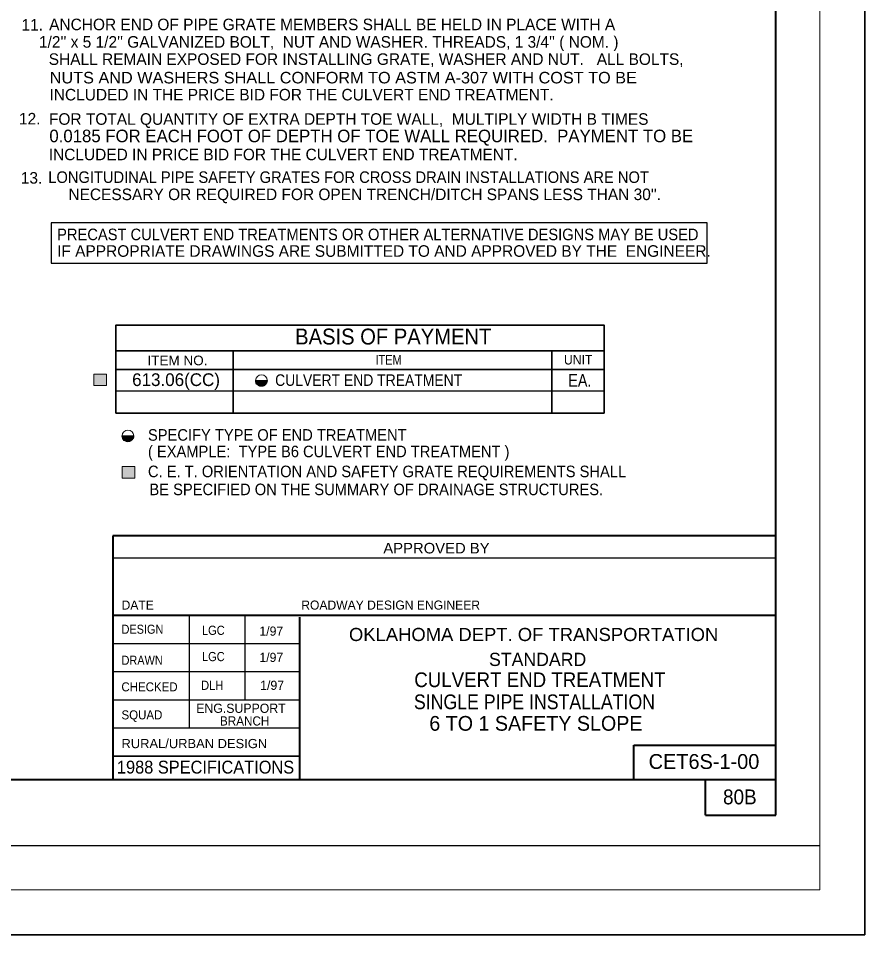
# Model space of a CAD drawing. Extents: x -48 to 619, y -349 to 186.
# Drawn here: x 523.6 to 619.5, y -349.3 to -245.4 of the extents above; entities that cross this region are included whole.
import ezdxf
from ezdxf.enums import TextEntityAlignment as Align

# ---------------------------------------------------------------- set-up
doc = ezdxf.new("R2010")
doc.units = 0
doc.header["$LTSCALE"] = 0.48
for name, color, linetype, lineweight in [('1', 7, 'Continuous', 25), ('15', 7, 'Continuous', 13), ('25', 7, 'Continuous', 40), ('26', 7, 'Continuous', 35)]:
    doc.layers.add(name, color=color, linetype=linetype, lineweight=lineweight)

msp = doc.modelspace()

# ---------------------------------------------------------------- hatches: boundary and pattern name
at = {"layer": '1'}
for points in [[(533.5493, -287.0399), (532.0985, -287.0399), (532.0985, -285.727), (533.5493, -285.727)], [(536.7663, -297.5333), (535.3154, -297.5333), (535.3154, -296.2204), (536.7663, -296.2204)]]:
    msp.add_hatch(color=256, dxfattribs=at).paths.add_polyline_path(points)

# ---------------------------------------------------------------- linework, layer by layer
at = {"layer": '1', "lineweight": 13}
for p, q in [((614.3895, -344.1601), (614.3895, -114.141)), ((254.3589, -344.1601), (614.3895, -344.1601))]:
    msp.add_line(p, q, dxfattribs=at)
at = {"layer": '1', "lineweight": 40}
for p, q in [((609.3887, -335.7154), (609.3887, -126.6422)), ((284.3612, -331.659), (609.3887, -331.659))]:
    msp.add_line(p, q, dxfattribs=at)
at = {"layer": '1'}
for p, q in [((550.4497, -286.478), (550.4587, -286.469)), ((550.4497, -286.5236), (550.5043, -286.469)), ((550.4497, -286.4698), (551.0812, -287.1018)), ((550.4497, -286.5159), (551.0362, -287.1029)), ((550.4564, -286.5628), (550.5501, -286.469)), ((550.4589, -286.5715), (550.9823, -287.0945)), ((550.4659, -286.5992), (550.5957, -286.469)), ((550.4764, -286.6347), (550.6418, -286.469)), ((550.4889, -286.6678), (550.6875, -286.469)), ((550.4939, -286.469), (551.1248, -287.0997)), ((550.5014, -286.701), (550.7335, -286.469)), ((550.5141, -286.7342), (550.7794, -286.469)), ((550.5291, -286.7649), (550.8252, -286.469)), ((550.5399, -286.469), (551.1682, -287.0974)), ((550.5468, -286.793), (550.8711, -286.469)), ((550.5649, -286.8207), (550.9167, -286.469)), ((550.5824, -286.8492), (550.9628, -286.469)), ((550.586, -286.469), (551.2102, -287.0935)), ((550.6018, -286.8755), (551.0086, -286.469)), ((550.6243, -286.8985), (551.0542, -286.469)), ((550.6314, -286.469), (551.2519, -287.0893)), ((550.6475, -286.9216), (551.1005, -286.469)), ((550.6703, -286.9446), (551.1461, -286.469)), ((550.6775, -286.469), (551.2888, -287.0803)), ((550.6942, -286.9662), (551.1916, -286.469)), ((550.7215, -286.9856), (551.2375, -286.469)), ((550.7229, -286.469), (551.3201, -287.0657)), ((550.7485, -287.0042), (551.2836, -286.469)), ((550.7692, -286.469), (551.3513, -287.051)), ((550.7756, -287.0222), (551.3293, -286.469)), ((550.8056, -287.0385), (551.3751, -286.469)), ((550.8148, -286.469), (551.3826, -287.0368)), ((550.8386, -287.051), (551.4212, -286.469)), ((550.861, -286.469), (551.414, -287.022)), ((550.8718, -287.0637), (551.4667, -286.469)), ((550.9048, -287.0763), (551.5126, -286.469)), ((550.9065, -286.469), (551.4443, -287.0066)), ((550.939, -287.0883), (551.5583, -286.469)), ((550.9523, -286.469), (551.4701, -286.9862)), ((550.979, -287.0941), (551.6038, -286.469)), ((550.998, -286.469), (551.4956, -286.9662)), ((551.0187, -287.1), (551.6502, -286.469)), ((551.0438, -286.469), (551.5199, -286.9449)), ((551.062, -287.1025), (551.6956, -286.469)), ((551.09, -286.469), (551.5426, -286.9218)), ((551.1102, -287.1006), (551.7416, -286.4694)), ((551.1354, -286.469), (551.5657, -286.8991)), ((551.1582, -287.0983), (551.737, -286.5192)), ((551.1817, -286.469), (551.5867, -286.8737)), ((551.2088, -287.0937), (551.727, -286.5753)), ((551.2273, -286.469), (551.6055, -286.8474)), ((551.2732, -286.469), (551.6252, -286.8209)), ((551.3188, -286.469), (551.643, -286.7935)), ((551.3645, -286.469), (551.6608, -286.7649)), ((551.4106, -286.469), (551.6776, -286.7357)), ((551.4564, -286.469), (551.6893, -286.7016)), ((551.5026, -286.469), (551.7005, -286.6674)), ((551.548, -286.469), (551.7118, -286.633)), ((551.5937, -286.469), (551.7224, -286.5973)), ((551.6395, -286.469), (551.7306, -286.5597)), ((551.6856, -286.469), (551.737, -286.5205)), ((551.7314, -286.469), (551.7406, -286.4784)), ((550.4764, -286.6349), (550.9267, -287.085)), ((550.5043, -286.7082), (550.8523, -287.0567)), ((550.5535, -286.8034), (550.7654, -287.015)), ((551.2598, -287.0885), (551.7102, -286.6381)), ((551.3353, -287.0585), (551.6876, -286.7067)), ((551.4207, -287.0191), (551.6391, -286.801)), ((535.3248, -292.7586), (535.334, -292.7496)), ((535.3248, -292.8046), (535.3794, -292.7496)), ((535.3248, -292.7508), (535.9562, -293.3827)), ((535.3248, -292.7965), (535.9112, -293.3835)), ((535.3315, -292.8434), (535.4253, -292.7496)), ((535.3411, -292.88), (535.4709, -292.7496)), ((535.3511, -292.9153), (535.5169, -292.7496)), ((535.364, -292.9487), (535.5627, -292.7496)), ((535.369, -292.7496), (535.9999, -293.3806)), ((535.3765, -292.9815), (535.6084, -292.7496)), ((535.3892, -293.0151), (535.6547, -292.7496)), ((535.4044, -293.0459), (535.7003, -292.7496)), ((535.4153, -292.7496), (536.0435, -293.3781)), ((535.4222, -293.0737), (535.7462, -292.7496)), ((535.4402, -293.1016), (535.7917, -292.7496)), ((535.4573, -293.1299), (535.8381, -292.7496)), ((535.4607, -292.7496), (536.0853, -293.3742)), ((535.4769, -293.1561), (535.8834, -292.7496)), ((535.4997, -293.1793), (535.9293, -292.7496)), ((535.5068, -292.7496), (536.1268, -293.3702)), ((535.5222, -293.2024), (535.9753, -292.7496)), ((535.5454, -293.2252), (536.021, -292.7496)), ((535.5522, -292.7496), (536.1642, -293.3612)), ((535.5693, -293.2467), (536.0668, -292.7496)), ((535.5967, -293.2662), (536.1124, -292.7496)), ((535.598, -292.7496), (536.195, -293.3466)), ((535.6236, -293.2847), (536.1587, -292.7496)), ((535.6442, -292.7496), (536.2262, -293.3322)), ((535.6509, -293.303), (536.2043, -292.7496)), ((535.6807, -293.3193), (536.2504, -292.7496)), ((535.6897, -292.7496), (536.2579, -293.3176)), ((535.7137, -293.3322), (536.296, -292.7496)), ((535.736, -292.7496), (536.2887, -293.3026)), ((535.7468, -293.3447), (536.3421, -292.7496)), ((535.7797, -293.3572), (536.3875, -292.7496)), ((535.7816, -292.7496), (536.3194, -293.2874)), ((535.8141, -293.3689), (536.4334, -292.7496)), ((535.8274, -292.7496), (536.345, -293.2672)), ((535.8542, -293.3747), (536.4792, -292.7496)), ((535.873, -292.7496), (536.3708, -293.2467)), ((535.8941, -293.381), (536.525, -292.7496)), ((535.9191, -292.7496), (536.3947, -293.2259)), ((535.9372, -293.3831), (536.5708, -292.7496)), ((535.9647, -292.7496), (536.4179, -293.2026)), ((535.9855, -293.3812), (536.6167, -292.75)), ((536.0108, -292.7496), (536.4411, -293.1798)), ((536.0332, -293.3791), (536.6123, -292.7998)), ((536.0568, -292.7496), (536.4612, -293.1542)), ((536.1024, -292.7496), (536.4808, -293.128)), ((536.1482, -292.7496), (536.5004, -293.1017)), ((536.1938, -292.7496), (536.5184, -293.0741)), ((536.2397, -292.7496), (536.5358, -293.0459)), ((536.2857, -292.7496), (536.553, -293.0163)), ((536.3317, -292.7496), (536.5644, -292.9822)), ((536.3773, -292.7496), (536.5755, -292.9479)), ((536.4233, -292.7496), (536.5871, -292.9136)), ((536.4685, -292.7496), (536.5975, -292.8783)), ((536.5148, -292.7496), (536.6055, -292.8405)), ((536.5604, -292.7496), (536.6123, -292.8012)), ((536.6068, -292.7496), (536.6158, -292.7589)), ((535.3342, -292.8521), (535.8572, -293.3755)), ((535.3511, -292.9155), (535.802, -293.3656)), ((535.3794, -292.9888), (535.7272, -293.3374)), ((535.4284, -293.084), (535.6405, -293.2962)), ((536.0838, -293.3743), (536.6021, -292.8559)), ((536.1349, -293.3691), (536.5854, -292.9186)), ((536.2106, -293.3397), (536.5626, -292.9873)), ((536.2958, -293.2999), (536.5137, -293.0818)), ((269.3605, -339.1593), (614.3895, -339.1593))]:
    msp.add_line(p, q, dxfattribs=at)
at = {"layer": '1', "lineweight": 35}
msp.add_lwpolyline([(619.4594, -79.8166), (248.8931, -79.8166), (248.8931, -349.2563), (619.4594, -349.2563)], close=True, dxfattribs=at)
at = {"layer": '1'}
for points in [[(527.2637, -273.1692), (601.6125, -273.1692), (601.6125, -268.578), (527.2637, -268.578)], [(550.4497, -286.469), (551.7416, -286.469), (551.7362, -286.5342), (551.7201, -286.6097), (551.6766, -286.7399), (551.6326, -286.8103), (551.573, -286.8918), (551.5078, -286.9571), (551.4377, -287.0112), (551.3668, -287.0435), (551.2745, -287.0871), (551.1605, -287.0983), (551.0413, -287.1033), (550.9325, -287.0871), (550.7914, -287.0331), (550.6885, -286.9624), (550.5957, -286.8703), (550.5202, -286.7507), (550.4712, -286.6205), (550.4497, -286.5342)], [(535.3248, -292.7496), (536.6167, -292.7496), (536.6111, -292.8148), (536.5947, -292.8902), (536.5512, -293.0208), (536.5079, -293.0912), (536.4484, -293.1724), (536.3829, -293.2377), (536.3125, -293.2917), (536.2418, -293.3241), (536.1497, -293.3681), (536.0353, -293.3791), (535.9162, -293.3841), (535.8078, -293.3681), (535.6661, -293.3141), (535.5634, -293.243), (535.4709, -293.1509), (535.3955, -293.0316), (535.3465, -292.9011), (535.3248, -292.8148)]]:
    msp.add_lwpolyline(points, close=True, dxfattribs=at)
at = {"layer": '1', "lineweight": 13}
for points in [[(533.5493, -287.0399), (532.0985, -287.0399), (532.0985, -285.727), (533.5493, -285.727)], [(536.7663, -297.5333), (535.3154, -297.5333), (535.3154, -296.2204), (536.7663, -296.2204)]]:
    msp.add_lwpolyline(points, close=True, dxfattribs=at)
for centre in [(551.1005, -286.4586), (535.9757, -292.7393)]:
    msp.add_circle(centre, 0.6559, dxfattribs=at)
at = {"layer": '25'}
for p, q in [((534.2451, -304.0612), (534.2451, -329.0285)), ((609.3887, -304.0612), (534.2451, -304.0612)), ((534.2451, -313.0493), (609.3887, -313.0493)), ((555.4201, -313.2802), (555.4201, -331.5555)), ((593.2977, -327.7958), (609.3887, -327.7958)), ((593.2977, -331.659), (593.2977, -327.7958)), ((534.2551, -329.0285), (534.2551, -331.5523)), ((601.4082, -335.7154), (601.4082, -331.659)), ((601.4082, -335.7154), (609.3887, -335.7154))]:
    msp.add_line(p, q, dxfattribs=at)
at = {"layer": '25', "lineweight": 25}
for p, q in [((534.2551, -306.5582), (609.3887, -306.5582)), ((542.9148, -313.0493), (542.9148, -325.8004)), ((549.235, -313.0493), (549.235, -322.6367)), ((534.2551, -316.2456), (555.4267, -316.2456)), ((534.2551, -319.4412), (555.4267, -319.4412)), ((534.2551, -322.6367), (555.4059, -322.6367)), ((534.2551, -325.833), (555.4059, -325.833))]:
    msp.add_line(p, q, dxfattribs=at)
at = {"layer": '25', "lineweight": 35}
msp.add_line((534.2551, -329.0285), (555.4226, -329.0285), dxfattribs=at)
at = {"layer": '26'}
for p, q in [((534.5437, -283.0899), (589.9214, -283.0899)), ((547.8808, -290.1488), (547.8808, -283.1887)), ((584.0122, -290.1488), (584.0122, -283.0891)), ((534.6856, -285.2144), (589.9214, -285.2144))]:
    msp.add_line(p, q, dxfattribs=at)
at = {"layer": '26', "lineweight": 25}
msp.add_line((534.6142, -287.623), (589.9214, -287.623), dxfattribs=at)
at = {"layer": '26'}
msp.add_lwpolyline([(534.6037, -290.1488), (589.9214, -290.1488), (589.9214, -280.1837), (534.6037, -280.1837)], close=True, dxfattribs=at)

# ---------------------------------------------------------------- texts
at = {"layer": '1'}
for s, height, p in [('613.06(CC)', 1.44, (536.4504, -287.0883)), ('6 TO 1 SAFETY SLOPE', 1.667, (570.1245, -326.1457))]:
    msp.add_text(s, height=height, dxfattribs=at).set_placement(p)
for s, height, width, p in [('EA.', 1.44, 0.85, (585.8637, -287.1733)), ('CULVERT END TREATMENT ', 1.667, 0.95, (568.4205, -321.2054)), ('SINGLE PIPE INSTALLATION', 1.667, 0.9, (568.3809, -323.706))]:
    msp.add_text(s, height=height, dxfattribs=dict(at, width=width)).set_placement(p)
at = {"layer": '15'}
for s, height, p in [('11.', 1.31, (523.9108, -246.8135)), ('ANCHOR END OF PIPE GRATE MEMBERS SHALL BE HELD IN PLACE WITH A', 1.31, (527.0452, -246.7704)), (" 1/2'' x 5 1/2'' GALVANIZED BOLT,  NUT AND WASHER. THREADS, 1 3/4'' ( NOM. )", 1.31, (525.407, -248.7496)), ('SHALL REMAIN EXPOSED FOR INSTALLING GRATE, WASHER AND NUT.   ALL BOLTS,', 1.31, (526.9987, -250.7015)), ('INCLUDED IN THE PRICE BID FOR THE CULVERT END TREATMENT.', 1.31, (527.0827, -254.7277)), ('12.', 1.31, (523.6266, -257.4513)), ('FOR TOTAL QUANTITY OF EXTRA DEPTH TOE WALL,  MULTIPLY WIDTH B TIMES ', 1.31, (527.0228, -257.4879)), ('0.0185 FOR EACH FOOT OF DEPTH OF TOE WALL REQUIRED.  PAYMENT TO BE ', 1.421, (527.0697, -259.4599)), ('INCLUDED IN PRICE BID FOR THE CULVERT END TREATMENT.', 1.31, (526.9997, -261.5026)), ('13.', 1.31, (523.8345, -264.1547)), ("NECESSARY OR REQUIRED FOR OPEN TRENCH/DITCH SPANS LESS THAN 30''.", 1.31, (529.2318, -266.0231)), ('IF APPROPRIATE DRAWINGS ARE SUBMITTED TO AND APPROVED BY THE  ENGINEER.', 1.31, (527.9483, -272.4452))]:
    msp.add_text(s, height=height, dxfattribs=at).set_placement(p)
for s, width, p in [('NUTS AND WASHERS SHALL CONFORM TO ASTM A-307 WITH COST TO BE', 1.05, (527.1139, -252.7997)), ('LONGITUDINAL PIPE SAFETY GRATES FOR CROSS DRAIN INSTALLATIONS ARE NOT', 0.95, (526.946, -264.0769)), ('PRECAST CULVERT END TREATMENTS OR OTHER ALTERNATIVE DESIGNS MAY BE USED ', 0.95, (527.9483, -270.564)), ('CULVERT END TREATMENT', 0.9, (552.6544, -287.0721)), ('SPECIFY TYPE OF END TREATMENT', 0.95, (538.243, -293.2839)), ('( EXAMPLE:  TYPE B6 CULVERT END TREATMENT )', 0.95, (538.243, -295.1586)), ('C. E. T. ORIENTATION AND SAFETY GRATE REQUIREMENTS SHALL', 0.95, (538.243, -297.4189)), ('BE SPECIFIED ON THE SUMMARY OF DRAINAGE STRUCTURES.', 0.95, (538.4124, -299.4552))]:
    msp.add_text(s, height=1.31, dxfattribs=dict(at, width=width)).set_placement(p)
at = {"layer": '25'}
for s, height, width, p in [('APPROVED BY', 1.196, 1.05, (564.915, -306.0591)), ('DESIGN', 1.025, 0.9, (535.2536, -315.1572)), ('LGC', 1.042, 0.9, (544.3597, -315.288)), ('OKLAHOMA DEPT. OF TRANSPORTATION', 1.486, 1.05, (561.0202, -315.9832)), ('DRAWN', 1.025, 0.9, (535.2536, -318.6718)), ('LGC', 1.042, 0.9, (544.3597, -318.2639)), ('CHECKED', 1.025, 0.95, (535.2336, -321.6882)), ('DLH', 1.042, 0.9, (544.2667, -321.5188)), ('SQUAD', 1.025, 0.95, (535.2444, -324.8637)), ('BRANCH', 1.042, 0.95, (546.4037, -325.5587)), ('RURAL/URBAN DESIGN', 1.042, 1.05, (535.2444, -328.12)), ('80B', 1.688, 0.95, (603.4072, -334.4892))]:
    msp.add_text(s, height=height, dxfattribs=dict(at, width=width)).set_placement(p)
for s, height, p in [('DATE', 1.025, (535.2536, -312.4211)), ('ROADWAY DESIGN ENGINEER', 1.025, (555.6147, -312.4211)), ('1/97', 1.042, (550.864, -315.3809)), ('1/97', 1.042, (550.864, -318.3571)), ('STANDARD', 1.498, (576.8911, -318.8127)), ('1/97', 1.042, (550.9569, -321.5188)), ('ENG.SUPPORT', 1.042, (543.7091, -324.1227)), ('CET6S-1-00', 1.688, (594.9783, -330.4782))]:
    msp.add_text(s, height=height, dxfattribs=at).set_placement(p)
at = {"layer": '25', "width": 0.95}
msp.add_text('1988 SPECIFICATIONS', height=1.459, dxfattribs=at).set_placement((544.7677, -330.9997), align=Align.CENTER)
at = {"layer": '26'}
for s, height, width, p in [('BASIS OF PAYMENT', 1.8, 0.95, (554.9203, -282.3819)), ('ITEM NO.', 1.091, 1.05, (538.1787, -284.7336)), ('ITEM', 1.091, 0.85, (564.0275, -284.674)), ('UNIT', 1.091, 0.95, (585.3772, -284.6485))]:
    msp.add_text(s, height=height, dxfattribs=dict(at, width=width)).set_placement(p)

doc.saveas('drawing.dxf')
